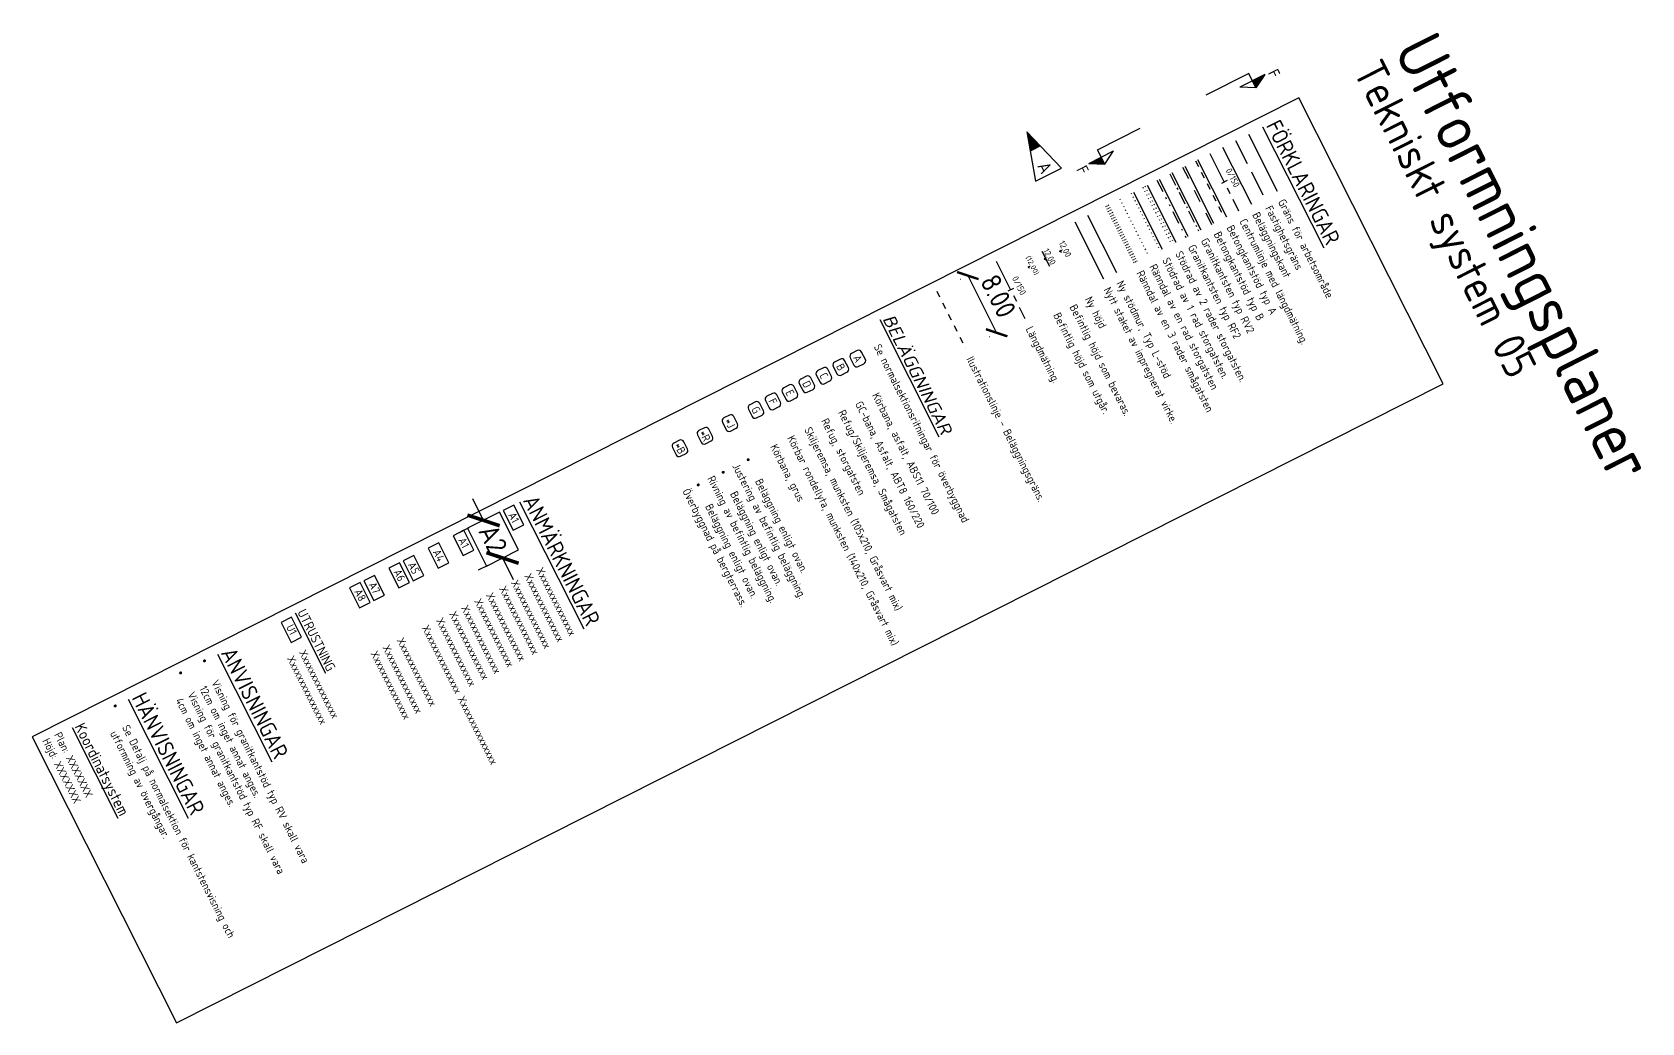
# Model space of a CAD drawing. Header units: metres. Extents: x 117856 to 119829, y 6148158 to 6148674.
# Drawn here: x 117856.5 to 118057.6, y 6148429.3 to 6148553 of the extents above; entities that cross this region are included whole.
import ezdxf
from ezdxf.enums import TextEntityAlignment as Align

# ---------------------------------------------------------------- set-up
doc = ezdxf.new("R2010")
doc.units = ezdxf.units.M
doc.header["$LTSCALE"] = 0.4
for name, pattern in [('AA_CENTER_4', [6.5, 4, -1, 0.5, -1]), ('AA_DASHED_2', [4, 2, -2]), ('AA_DASHED_4', [8, 4, -4]), ('AA_DIVIDE_4', [11, 4, -2, 0.5, -2, 0.5, -2]), ('AA_DOT_1', [0.8, 0.2, -0.6]), ('AA_DOT_2', [1.25, 0.25, -1]), ('AA_HIDDEN_8', [11, 8, -3]), ('CENTER', [16, 10, -2, 2, -2])]:
    doc.linetypes.add(name, pattern=pattern)
doc.layers.get('0').update_dxf_attribs({"linetype": 'CONTINUOUS'})
doc.layers.get('DEFPOINTS').update_dxf_attribs({"color": 5, "linetype": 'CONTINUOUS'})
for name, color, linetype in [('05_anm', 1, 'CONTINUOUS'), ('05_b-zniv', 4, 'CONTINUOUS'), ('05_beg', 4, 'AA_DASHED_2'), ('05_k-smg', 3, 'AA_DOT_1'), ('05_k-stg', 7, 'AA_DOT_2'), ('05_kbtg-A', 1, 'AA_DASHED_2'), ('05_kbtg-B', 1, 'AA_DASHED_4'), ('05_kgrf2', 1, 'AA_DIVIDE_4'), ('05_kgrv2', 1, 'AA_CENTER_4'), ('05_mått', 4, 'CONTINUOUS'), ('05_p_zniv', 1, 'CONTINUOUS'), ('05_sektion', 7, 'CONTINUOUS'), ('05_staket', 7, 'STK1_LINE'), ('05_stödmur', 7, 'smur'), ('05_T', 5, 'CONTINUOUS'), ('05_txt', 1, 'CONTINUOUS'), ('05_utr', 4, 'CONTINUOUS'), ('05_Öb-typ', 1, 'CONTINUOUS'), ('93_ent', 6, 'PLUS_1'), ('93_fast', 7, 'AA_HIDDEN_8'), ('M-311', 4, 'CENTER'), ('M-312A', 3, 'CONTINUOUS'), ('M-322B', 3, 'CONTINUOUS'), ('REV-A', 6, 'CONTINUOUS')]:
    doc.layers.add(name, color=color, linetype=linetype)
doc.styles.add('ISO', font='iso.shx')
doc.linetypes.add('PLUS_1', pattern='A,10,-2,["+",ISO,S=5,R=0,X=-1,Y=-2.5],-2.15', length=14.15)
doc.linetypes.add('smur', pattern='A,5,["/",ISO,S=2.5,R=0,X=-0.7,Y=-0],0,["\\",ISO,S=2.5,R=0,X=0.7,Y=-0],5', length=10)
doc.linetypes.add('STK1_LINE', pattern='A,10,0,["//",ISO,S=1.5,R=0,X=-1,Y=-0.75]', length=10)
doc.dimstyles.new('Anmärkning$0', dxfattribs={"dimtxt": 2.5, "dimasz": 3, "dimexe": 2, "dimexo": 5, "dimgap": -1, "dimtad": 0, "dimtoh": 1, "dimzin": 0, "dimdsep": 46, "dimtxsty": 'ISO', "dimblk": 'ARCHTICK', "dimcen": 1.5, "dimazin": 0, "dimtfac": 1, "dimtix": 1, "dimtmove": 0, "dimatfit": 3, "dimfxl": 1, "dimtolj": 1, "dimtzin": 0, "dimarcsym": 0})
doc.dimstyles.new('BH90$0', dxfattribs={"dimtxt": 2.5, "dimasz": 2, "dimexe": 1, "dimexo": 5, "dimgap": 1, "dimtad": 1, "dimzin": 0, "dimdsep": 46, "dimtxsty": 'ISO', "dimblk1": 'ARCHTICK', "dimblk2": 'ARCHTICK', "dimsah": 1, "dimcen": 1.5, "dimadec": 0, "dimazin": 0, "dimtfac": 1, "dimtix": 1, "dimtmove": 0, "dimatfit": 3, "dimfxl": 1, "dimtolj": 1, "dimtzin": 0, "dimarcsym": 0})

# ---------------------------------------------------------------- blocks, each defined once
blk = doc.blocks.new('_MSECT')
at = {"color": 3}
blk.add_line((1, 0), (-1, 0), dxfattribs=at)
at = {"style": 'ISO'}
blk.add_attdef('S', text='', height=2, rotation=270, dxfattribs=at).set_placement((1.999886347584834, 0), align=Align.CENTER)
blk = doc.blocks.new('_ANM')
at = {"color": 0}
blk.add_lwpolyline([(-3.462814509741975, -1.952284652041527), (3.462814509741975, -1.952284652041527), (3.462814509741975, 1.760776707610063), (-3.462814509741975, 1.760776707610063)], close=True, dxfattribs=at)
at = {"color": 4, "style": 'ISO'}
blk.add_attdef('ANM', text='', height=2.5, dxfattribs=at).set_placement((0, 0), align=Align.MIDDLE_CENTER)
blk = doc.blocks.new('_zniv')
at = {"color": 0}
for p, q in [((-0.4292893453459783, 0), (0.4292893453459783, 0)), ((0, 0.4292345087512786), (0, -0.4292345087512786))]:
    blk.add_line(p, q, dxfattribs=at)
at = {"style": 'ISO'}
blk.add_attdef('ZNIV', text='', height=2, dxfattribs=at).set_placement((0, 0), align=Align.BOTTOM_CENTER)
blk = doc.blocks.new('_ARCHTICK')
at = {"color": 0, "linetype": 'ByBlock', "const_width": 0.15}
blk.add_lwpolyline([(-0.5, -0.5), (0.5, 0.5)], dxfattribs=at)
blk = doc.blocks.new('*D91')
at = {"layer": '05_anm', "color": 0, "lineweight": -2, "transparency": 16777216}
for p, q in [((117912.8960003611, 6148492.054887423), (117911.5447947248, 6148494.733365224)), ((117912.8960003611, 6148492.054887423), (117911.5447947248, 6148494.733365224)), ((117914.8936469569, 6148493.090516571), (117910.8759302557, 6148491.063708116)), ((117917.2823854932, 6148488.355350459), (117914.8936469569, 6148493.090516571)), ((117909.9116460839, 6148490.549376973), (117911.1103484943, 6148491.154083665)), ((117910.8759302557, 6148491.063708116), (117913.264668792, 6148486.328542004)), ((117913.264668792, 6148486.328542004), (117917.2823854932, 6148488.355350459)), ((117912.2779611112, 6148485.8586607), (117913.4766635215, 6148486.463367393)), ((117915.2623153883, 6148487.36417115), (117916.6135210246, 6148484.68569335)), ((117915.2623153883, 6148487.36417115), (117916.6135210246, 6148484.68569335))]:
    blk.add_line(p, q, dxfattribs=at)
at = {"layer": 'DEFPOINTS', "color": 0, "transparency": 16777216}
for p in [(117914.3757757517, 6148492.801386368), (117916.7420907789, 6148488.110670093), (117915.2623153883, 6148487.36417115)]:
    blk.add_point(p, dxfattribs=at)
at = {"layer": '05_anm', "color": 0, "lineweight": -2, "transparency": 16777216, "xscale": 3, "yscale": 3, "zscale": 3}
for p, rotation in [((117912.8960003611, 6148492.054887423), 296.7694710025039), ((117915.2623153883, 6148487.36417115), 116.7694710025039)]:
    blk.add_blockref('_ARCHTICK', p, dxfattribs=dict(at, rotation=rotation))
at = {"layer": '05_anm', "color": 0, "transparency": 16777216, "insert": (117914.0791578745, 6148489.709529287), "char_height": 2.5, "attachment_point": 5, "rotation": 296.7694710025039, "style": 'ISO'}
blk.add_mtext('\\A1;{\\Fiso;A2}', dxfattribs=at)
blk = doc.blocks.new('*D92')
at = {"layer": '05_mått', "color": 0, "lineweight": -2, "transparency": 16777216}
for p, q in [((117972.4862429658, 6148522.169349428), (117972.5176945045, 6148522.185215714)), ((117973.4105204381, 6148522.635617593), (117977.0137354694, 6148515.493010124)), ((117976.0894579971, 6148515.026741959), (117976.1209095358, 6148515.042608245))]:
    blk.add_line(p, q, dxfattribs=at)
at = {"layer": 'DEFPOINTS', "color": 0, "transparency": 16777216}
for p in [(117976.9503726335, 6148524.421358822), (117980.5535876649, 6148517.278751353), (117977.0137354694, 6148515.493010124)]:
    blk.add_point(p, dxfattribs=at)
at = {"layer": '05_mått', "color": 0, "lineweight": -2, "transparency": 16777216, "xscale": 2, "yscale": 2, "zscale": 2}
for p, rotation in [((117973.4105204381, 6148522.635617593), 116.7694710025039), ((117977.0137354694, 6148515.493010124), 296.7694710025039)]:
    blk.add_blockref('_ARCHTICK', p, dxfattribs=dict(at, rotation=rotation))
at = {"layer": '05_mått', "color": 0, "transparency": 16777216, "insert": (117977.2209863048, 6148520.077718087), "char_height": 2.5, "attachment_point": 5, "rotation": 296.7694710025039, "style": 'ISO'}
blk.add_mtext('\\A1;8.00', dxfattribs=at)
blk = doc.blocks.new('_OVERB')
for p, q in [((-2.292343380096781, 0.9946986022091551), (-2.292343380096781, -0.9946986022091551)), ((1.292343380096781, 1.994698602209155), (-1.292343380096781, 1.994698602209155)), ((2.292343380096867, -0.9946986022091453), (2.292343380096838, 0.9946986022091551)), ((-1.29234338009681, -1.994698602209159), (1.292343380096867, -1.994698602209157))]:
    blk.add_line(p, q)
for centre, start, end in [((-1.292343380096781, 0.9946986022091551), 90, 180), ((1.292343380096781, 0.9946986022091551), 0, 90), ((-1.292343380096781, -0.9946986022091551), 180, 270), ((1.292343380096781, -0.9946986022091551), 270, 0)]:
    blk.add_arc(centre, 1, start, end)
at = {"style": 'ISO'}
blk.add_attdef('NR', text='', height=2.5, dxfattribs=at).set_placement((0, 0), align=Align.MIDDLE_CENTER)
blk = doc.blocks.new('_snitt2')
for p, q in [((-4.330127018921303, 2.5), (1.818989403545856e-12, 5)), ((-4.330127018921303, 2.5), (4.330127018922212, 2.500000000000909)), ((9.094947017729282e-13, 5), (4.330127018922212, 2.500000000000909)), ((0, 5), (0, 0)), ((0, 0), (15, 0))]:
    blk.add_line(p, q)
blk.add_solid([(-4.330127018922212, 2.500000000000455), (9.094947017729282e-13, 5.000000000000455), (0, 2.500000000000455)])
blk = doc.blocks.new('*U59')
at = {"color": 0, "linetype": 'ByBlock'}
for p, q in [((15, 4.5), (0, 0)), ((0, 0), (15, -4.5)), ((15, -4.5), (15, 4.5))]:
    blk.add_line(p, q, dxfattribs=at)
blk.add_solid([(0, 0), (0, 0), (6, 1.799999999999272), (6, -1.799999999999272)], dxfattribs=at)
at = {"color": 1, "linetype": 'ByBlock', "style": 'ISO', "flags": 1}
for tag, p in [('DWGNO', (17, 5.5)), ('DATE', (17, 0.5)), ('DESCRIPTION', (17, -4.5)), ('SIGN', (17, -9.5))]:
    blk.add_attdef(tag, p, '', height=4, dxfattribs=at)
at = {"color": 1, "linetype": 'ByBlock', "style": 'ISO'}
blk.add_attdef('REVNO', text='', height=4, dxfattribs=at).set_placement((12.5, 0), align=Align.MIDDLE)

msp = doc.modelspace()

# ---------------------------------------------------------------- linework, layer by layer
at = {"layer": '05_beg'}
msp.add_line((117969.5276732743, 6148520.676846468), (117973.1308883056, 6148513.534239), dxfattribs=at)
at = {"layer": '05_k-smg'}
for p, q in [((117990.6114484165, 6148531.312930816), (117994.2146634478, 6148524.170323348)), ((117990.7900136039, 6148531.403011192), (117994.3932286352, 6148524.260403724)), ((117990.9685787894, 6148531.493091567), (117994.5717938207, 6148524.350484099))]:
    msp.add_line(p, q, dxfattribs=at)
at = {"layer": '05_k-stg'}
for p, q in [((117995.5479211584, 6148533.803222053), (117999.1511361897, 6148526.660614584)), ((117992.3971002828, 6148532.213734574), (117996.0003153142, 6148525.071127106)), ((117993.8256217772, 6148532.93437758), (117997.4288368085, 6148525.791770112)), ((117995.2800733773, 6148533.668101488), (117998.8832884086, 6148526.52549402))]:
    msp.add_line(p, q, dxfattribs=at)
at = {"layer": '05_kbtg-A'}
msp.add_line((118001.8610551786, 6148536.987994489), (118005.4642702099, 6148529.845387021), dxfattribs=at)
at = {"layer": '05_kbtg-B'}
msp.add_line((118000.2539684987, 6148536.177271107), (118003.85718353, 6148529.03466364), dxfattribs=at)
at = {"layer": '05_kgrf2'}
msp.add_line((117997.0397951379, 6148534.555824344), (118000.6430101693, 6148527.413216876), dxfattribs=at)
at = {"layer": '05_kgrv2'}
msp.add_line((117998.6468818178, 6148535.366547725), (118002.2500968492, 6148528.223940257), dxfattribs=at)
at = {"layer": '05_staket', "flags": 128}
msp.add_lwpolyline([(117986.7628996857, 6148529.371462145), (117990.366114717, 6148522.228854677)], dxfattribs=at)
at = {"layer": '05_stödmur', "ltscale": 0.6}
msp.add_line((117988.3699863674, 6148530.182185527), (117991.9732013987, 6148523.039578059), dxfattribs=at)
at = {"layer": '93_ent'}
msp.add_line((118008.4679670865, 6148540.320968392), (118012.0711821178, 6148533.178360924), dxfattribs=at)
at = {"layer": '93_fast'}
msp.add_line((118006.8608804066, 6148539.510245011), (118010.4640954379, 6148532.367637543), dxfattribs=at)
at = {"layer": 'DEFPOINTS', "flags": 128}
msp.add_lwpolyline([(118014.775539414, 6148544.846982115), (117856.495305826, 6148464.999710756), (117874.5113809789, 6148429.286673415), (118032.7916145669, 6148509.133944774)], close=True, dxfattribs=at)
at = {"layer": 'M-311'}
for p, q in [((118003.6467070458, 6148537.888798247), (118007.2499220772, 6148530.746190779)), ((117976.9503726335, 6148524.421358822), (117980.5535876649, 6148517.278751353))]:
    msp.add_line(p, q, dxfattribs=at)
at = {"layer": 'M-312A'}
for p, q in [((118005.2537937257, 6148538.699521629), (118008.8570087571, 6148531.55691416)), ((118000.5218162788, 6148536.312391671), (118004.1250313101, 6148529.169784203)), ((118002.1289029587, 6148537.123115053), (118005.73211799, 6148529.980507584)), ((117995.8157689376, 6148533.938342616), (117999.4189839689, 6148526.795735148)), ((117997.3076429171, 6148534.690944907), (118000.9108579485, 6148527.548337439)), ((117998.914729598, 6148535.501668289), (118002.5179446293, 6148528.359060821)), ((117994.0934695574, 6148533.069498144), (117997.6966845887, 6148525.926890675))]:
    msp.add_line(p, q, dxfattribs=at)

# ---------------------------------------------------------------- block references
at = {"layer": '05_anm', "xscale": 0.3999999999786688, "yscale": 0.3999999999786688, "zscale": 0.3999999999786688, "rotation": 296.7694710085124}
for p, values in [((117916.6789510446, 6148492.411868868), {'ANM': 'A1'}), ((117910.4291695105, 6148489.259055717), {'ANM': 'A1'}), ((117904.1793879755, 6148486.106242565), {'ANM': 'A5'}), ((117907.3042787435, 6148487.682649141), {'ANM': 'A4'}), ((117902.3937361091, 6148485.205438808), {'ANM': 'A6'}), ((117897.4831934748, 6148482.728228474), {'ANM': 'A8'}), ((117899.2688453412, 6148483.629032232), {'ANM': 'A7'})]:
    msp.add_blockref('_ANM', p, dxfattribs=at).add_auto_attribs(values)
at = {"layer": '05_b-zniv'}
for p, xscale, yscale, zscale, rotation, values in [((117983.0537121734, 6148524.710998135), 0.3999999999786688, 0.3999999999786688, 0.3999999999786688, 296.7694710085124, {'ZNIV': '%%u12.00'}), ((117981.0285652746, 6148523.689376859), 0.3200000000653429, 0.3200000000653429, 0.3200000000653429, 296.769470963715, {'ZNIV': '(12.00)'})]:
    msp.add_blockref('_zniv', p, dxfattribs=dict(at, xscale=xscale, yscale=yscale, zscale=zscale, rotation=rotation)).add_auto_attribs(values)
at = {"layer": '05_p_zniv'}
ref = msp.add_blockref('_zniv', (117984.9957026858, 6148525.685696591), dxfattribs=dict(at, xscale=0.3999999999786688, yscale=0.3999999999786688, zscale=0.3999999999786688, rotation=296.7694710085124))
ref.add_attrib('ZNIV', '12.00', dxfattribs={"layer": '0', "color": 4, "height": 0.8, "rotation": 296.7694710025039, "style": 'ISO'}).set_placement((117984.9957026858, 6148525.685696591), align=Align.BOTTOM_CENTER)
at = {"layer": '05_sektion', "rotation": 206.8553132702937}
for p, xscale, yscale, zscale in [((118008.5084716221, 6148547.866440581), 0.3999999995557154, 0.3999999995557154, 0.3999999995557154), ((117989.6117759729, 6148538.333667278), -0.3999999995557154, 0.3999999993531795, 0.4)]:
    msp.add_blockref('_snitt2', p, dxfattribs=dict(at, xscale=xscale, yscale=yscale, zscale=zscale))
at = {"layer": '05_utr'}
ref = msp.add_blockref('_ANM', (117888.9112343993, 6148478.403951671), dxfattribs=dict(at, xscale=0.3999999999786688, yscale=0.3999999999786688, zscale=0.3999999999786688, rotation=296.7694710085124))
ref.add_attrib('ANM', 'U1', dxfattribs={"layer": '0', "color": 1, "height": 1, "rotation": 296.7694710025039, "style": 'ISO'}).set_placement((117888.9112343993, 6148478.403951671), align=Align.MIDDLE_CENTER)
at = {"layer": '05_Öb-typ', "xscale": 0.3999999999786688, "yscale": 0.3999999999786688, "zscale": 0.3999999999786688, "rotation": 296.7694710085124}
for p, values in [((117957.5396190258, 6148511.197698737), {'NR': 'B'}), ((117959.6608236069, 6148512.267778013), {'NR': 'A'}), ((117953.2972098645, 6148509.057540186), {'NR': 'D'}), ((117955.4184144447, 6148510.127619461), {'NR': 'C'}), ((117949.0548007032, 6148506.917381633), {'NR': 'F'}), ((117951.1760052843, 6148507.987460909), {'NR': 'E'}), ((117946.9335961221, 6148505.847302357), {'NR': 'G'}), ((117940.5614803769, 6148502.632775543), {'NR': '*R'}), ((117943.6811059462, 6148504.206525996), {'NR': '*J'}), ((117937.4418548075, 6148501.05902509), {'NR': '*B'})]:
    msp.add_blockref('_OVERB', p, dxfattribs=at).add_auto_attribs(values)
at = {"layer": 'M-322B', "xscale": 0.3999999993531795, "yscale": 0.3999999993531795, "zscale": 0.3999999993531795, "rotation": 26.7694709790022}
for p in [(118005.4483145615, 6148534.317494513), (117978.7519801492, 6148520.850055087)]:
    msp.add_blockref('_MSECT', p, dxfattribs=at).add_auto_attribs({'S': '0/150'})
at = {"layer": 'REV-A'}
ref = msp.add_blockref('*U59', (117980.7914738823, 6148540.595859811), dxfattribs=dict(at, xscale=0.3999999999786688, yscale=0.3999999999786688, zscale=0.3999999999786688, rotation=296.7694710085124))
ref.add_attrib('REVNO', 'A', dxfattribs={"layer": '0', "color": 1, "linetype": 'ByBlock', "extrusion": (0, 0, -1), "height": 1.599999999999637, "rotation": 63.23052899749611, "style": 'ISO'}).set_placement((-117983.0434832769, 6148536.131730143), align=Align.MIDDLE)

# ---------------------------------------------------------------- texts
at = {"layer": '05_sektion', "style": 'ISO'}
for p in [(118010.8489256743, 6148547.966142284), (117986.9328380758, 6148535.92278474)]:
    msp.add_text('F', height=1.4, rotation=296.855313281893, dxfattribs=at).set_placement(p)
at = {"layer": '05_T', "color": 3, "style": 'ISO', "oblique": 10, "width": 1.2}
msp.add_text('%%UBELÄGGNINGAR', height=1.6, rotation=296.7694710025039, dxfattribs=at).set_placement((117962.7125109062, 6148517.238816926))
at = {"layer": '05_txt', "color": 7, "style": 'ISO'}
for s, p in [('%%uFÖRKLARINGAR', (118010.6077737426, 6148541.400431816)), ('%%uANMÄRKNINGAR', (117917.7599409288, 6148494.561695646)), ('%%uANVISNINGAR', (117880.009944303, 6148475.518040251)), ('%%uHÄNVISNINGAR', (117868.8637795793, 6148469.895159749))]:
    msp.add_text(s, height=2, rotation=296.7694710025039, dxfattribs=at).set_placement(p)
at = {"layer": '05_txt', "style": 'ISO'}
for s, height, p in [('Gräns för arbetsområde', 1, (118012.1348603424, 6148531.866437554)), ('Centrumlinje med längdmätning.', 1, (118007.3136003008, 6148529.434267407)), ('Beläggningskant', 1, (118008.9206869816, 6148530.24499079)), ('Fastighetsgräns', 1, (118010.5277736615, 6148531.055714171)), ('Betongkantstöd typ B', 1, (118004.099426941, 6148527.812820645)), ('Betongkantstöd typ A', 1, (118005.7065136209, 6148528.623544026)), ('Stödrad av 2 rader storgatsten.', 1, (117999.2781668995, 6148525.380650498)), ('Granitkantsten typ RF2', 1, (118000.8852535803, 6148526.191373881)), ('Granitkantsten typ RV2', 1, (118002.4923402593, 6148527.002097262)), ('Ränndal av en rad storgatsten', 1, (117996.0639935387, 6148523.759203735)), ('Stödrad av 1 rad storgatsten.', 1, (117997.6710802196, 6148524.569927117)), ('Ny stödmur, Typ L-stöd', 1, (117991.9475970287, 6148521.6826145)), ('Ränndal av en 3 rader smågatsten', 1, (117994.4569068588, 6148522.948480353)), ('Ny höjd', 1, (117988.0065619033, 6148519.694489426)), ('Nytt staket av impregnerat virke.', 1, (117990.3405103479, 6148520.871891119)), ('Befintlig höjd som utgår.', 1, (117984.0506005902, 6148517.698834572)), ('Befintlig höjd som bevaras.', 1, (117986.075747489, 6148518.720455847)), ('Längdmätning.', 1, (117980.6172658876, 6148515.966827982)), ('Se normalsektionsritningar för överbyggnad', 1, (117961.6175577948, 6148513.761587894)), ('Ilustrationslinje - Beläggningsgräns.', 1, (117973.1945665302, 6148512.22231563)), ('%%uUTRUSTNING', 1.2, (117889.5819353377, 6148480.595668796))]:
    msp.add_text(s, height=height, rotation=296.7694710025039, dxfattribs=at).set_placement(p)
for s, p in [('Körbana, asfalt, ABS11 70/100', (117961.8585089557, 6148507.911334211)), ('Refug/Skiljeremsa, Smågatsten', (117957.6160997935, 6148505.771175658)), ('GC-bana, Asfalt, ABT8 160/220', (117959.7373043746, 6148506.841254935)), ('Skiljeremsa, munksten (105x210, Gråsvart mix)', (117953.3736906331, 6148503.631017108)), ('Refug, storgatsten', (117955.4948952133, 6148504.701096383)), ('Körbana, grus', (117949.1312814709, 6148501.490858555)), ('Körbar rondellyta, munksten (140x210, Gråsvart mix)', (117951.252486052, 6148502.560937831))]:
    msp.add_text(s, height=1, rotation=296.7694710025039, dxfattribs=at).set_placement(p, align=Align.MIDDLE_LEFT)
at = {"layer": '05_txt', "color": 3, "style": 'ISO'}
msp.add_text('%%uKoordinatsystem', height=1.4, rotation=296.7694710025039, dxfattribs=at).set_placement((117861.7345640445, 6148466.298700517))
at = {"layer": '05_txt', "char_height": 1, "attachment_point": 1, "rotation": 296.76947100126023, "style": 'ISO'}
for s, insert, width in [('\\pi-3,l3,t3;{\\fSymbol|b0|i0|c2|p18;·^I}Beläggning enligt ovan.^JJustering av befintlig beläggning.', (117946.3252042616, 6148500.075283133), 28.48506733460799), ('\\pi-3,l3,t3;{\\fSymbol|b0|i0|c2|p18;·^I}Beläggning enligt ovan.^JRivning av befintlig beläggning.', (117943.2055786923, 6148498.501532679), 28.52127136101026), ('\\pi-3,l3,t3;{\\fSymbol|b0|i0|c2|p18;·^I}Beläggning enligt ovan.^JÖverbyggnad på bergterrass.', (117940.0859531229, 6148496.927782226), 29.08780651163888), ('Xxxxxxxxxxxxxxx Xxxxxxxxxxxxxxx', (117920.3145882674, 6148486.315111005), 9.571428571428532), ('Xxxxxxxxxxxxxxx Xxxxxxxxxxxxxxx', (117917.1896974994, 6148484.738704428), 0.5714285714285324), ('Xxxxxxxxxxxxxxx Xxxxxxxxxxxxxxx', (117910.9399159653, 6148481.585891277), 0.5714285714285324), ('Xxxxxxxxxxxxxxx Xxxxxxxxxxxxxxx', (117914.0648067323, 6148483.162297852), 0.5714285714285324), ('Xxxxxxxxxxxxxxx ', (117907.8150251983, 6148480.009484701), 0.5714285714285324), ('Xxxxxxxxxxxxxxx ', (117902.904482564, 6148477.532274367), 0.5714285714285324), ('Xxxxxxxxxxxxxxx Xxxxxxxxxxxxxxx', (117906.029373331, 6148479.108680943), 19.80039968478341), ('Xxxxxxxxxxxxxxx Xxxxxxxxxxxxxxx', (117890.6775010182, 6148476.012823451), 0.5714285714285324), ('Xxxxxxxxxxxxxxx Xxxxxxxxxxxxxxx', (117901.1188306967, 6148476.631470609), 0.5714285714285324), ('\\pi-3,l3,t3;{\\fSymbol|b0|i0|c2|p18;·^I}Visning för granitkantstöd typ RV skall vara 12cm om inget annat anges.\\P{\\fSymbol|b0|i0|c2|p18;·^I}Visning för granitkantstöd typ RF skall vara 4cm om inget annat anges.', (117878.3766686069, 6148474.942738532), 29.85714285714285), ('\\pi-3,l3,t3;{\\fSymbol|b0|i0|c2|p18;·^I}Se Detalj på normalsektion för kantstensvisning och utformning av övergångar.', (117867.2305038832, 6148469.319858029), 36.92857142857147), ('\\pi-3,l3,t3;Plan: XXXXXXX\\PHöjd: XXXXXXX', (117860.1012883484, 6148465.723398798), 36.92857142857147)]:
    msp.add_mtext(s, dxfattribs=dict(at, insert=insert, width=width))
at = {"layer": 'DEFPOINTS', "style": 'ISO'}
for s, height, p in [('Utformningsplaner', 6, (118026.509554497, 6148550.848065026)), ('Tekniskt system 05', 4, (118021.4848763654, 6148548.231626147))]:
    msp.add_text(s, height=height, rotation=296.7694710025039, dxfattribs=at).set_placement(p)

# ---------------------------------------------------------------- dimensions: what is measured, and where the dimension line sits
at = {"layer": '05_anm'}
dim = msp.add_linear_dim(base=(117915.2623153883, 6148487.36417115), p1=(117914.3757757517, 6148492.801386368), p2=(117916.7420907784, 6148488.110670093), angle=296.7694710025039, text='{\\Fiso;A2}', dimstyle='Anmärkning$0', override={"dimscale": 1}, dxfattribs=at)
dim.commit()
dim.dimension.update_dxf_attribs({"geometry": '*D91', "text_midpoint": (117914.0791578745, 6148489.709529287)})
at = {"layer": '05_mått'}
dim = msp.add_linear_dim(base=(117977.0137354694, 6148515.493010124), p1=(117976.9503726335, 6148524.421358822), p2=(117980.5535876649, 6148517.278751353), angle=296.7694710025039, dimstyle='BH90$0', override={"dimscale": 1}, dxfattribs=at)
dim.commit()
dim.dimension.update_dxf_attribs({"geometry": '*D92', "text_midpoint": (117977.2209863048, 6148520.077718087)})

doc.saveas('drawing.dxf')
